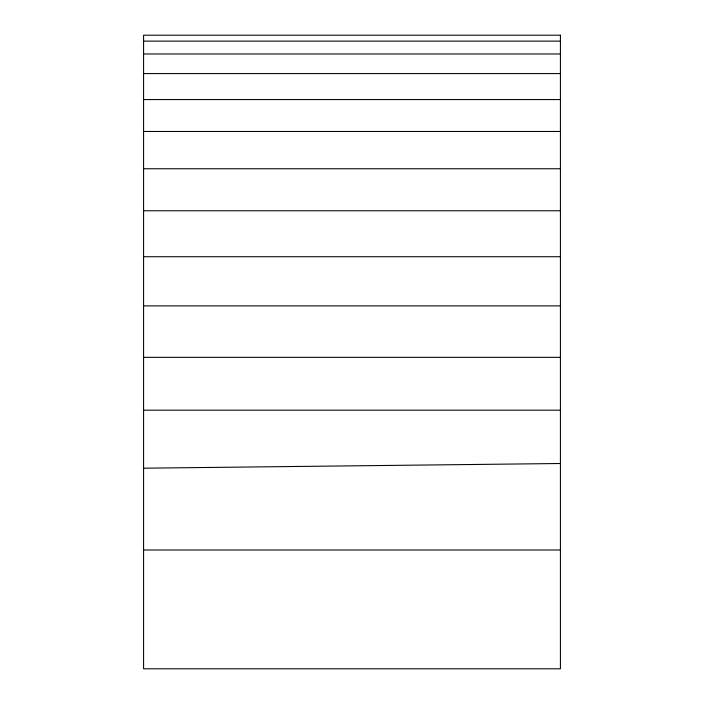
<?xml version="1.0" encoding="UTF-8"?>
<svg xmlns="http://www.w3.org/2000/svg" width="704" height="704" viewBox="0 0 704 704"><rect width="100%" height="100%" fill="white"/><g stroke="black" fill="none" stroke-linecap="round" stroke-linejoin="round"><path stroke-width="1.06" d="M143.581 468.195L560.419 463.505M143.581 41.114L560.419 41.114M143.581 53.979L560.419 53.979M143.581 73.577L560.419 73.577M143.581 99.563L560.419 99.563M143.581 131.472L560.419 131.472M143.581 168.758L560.419 168.758M143.581 210.76L560.419 210.76M143.581 256.731L560.419 256.731M143.581 305.879L560.419 305.879M143.581 357.324L560.419 357.324M143.581 410.177L560.419 410.177M143.581 550L560.419 550M560.419 35.2L143.581 35.2L143.581 668.8L560.419 668.8L560.419 35.2"/></g></svg>
